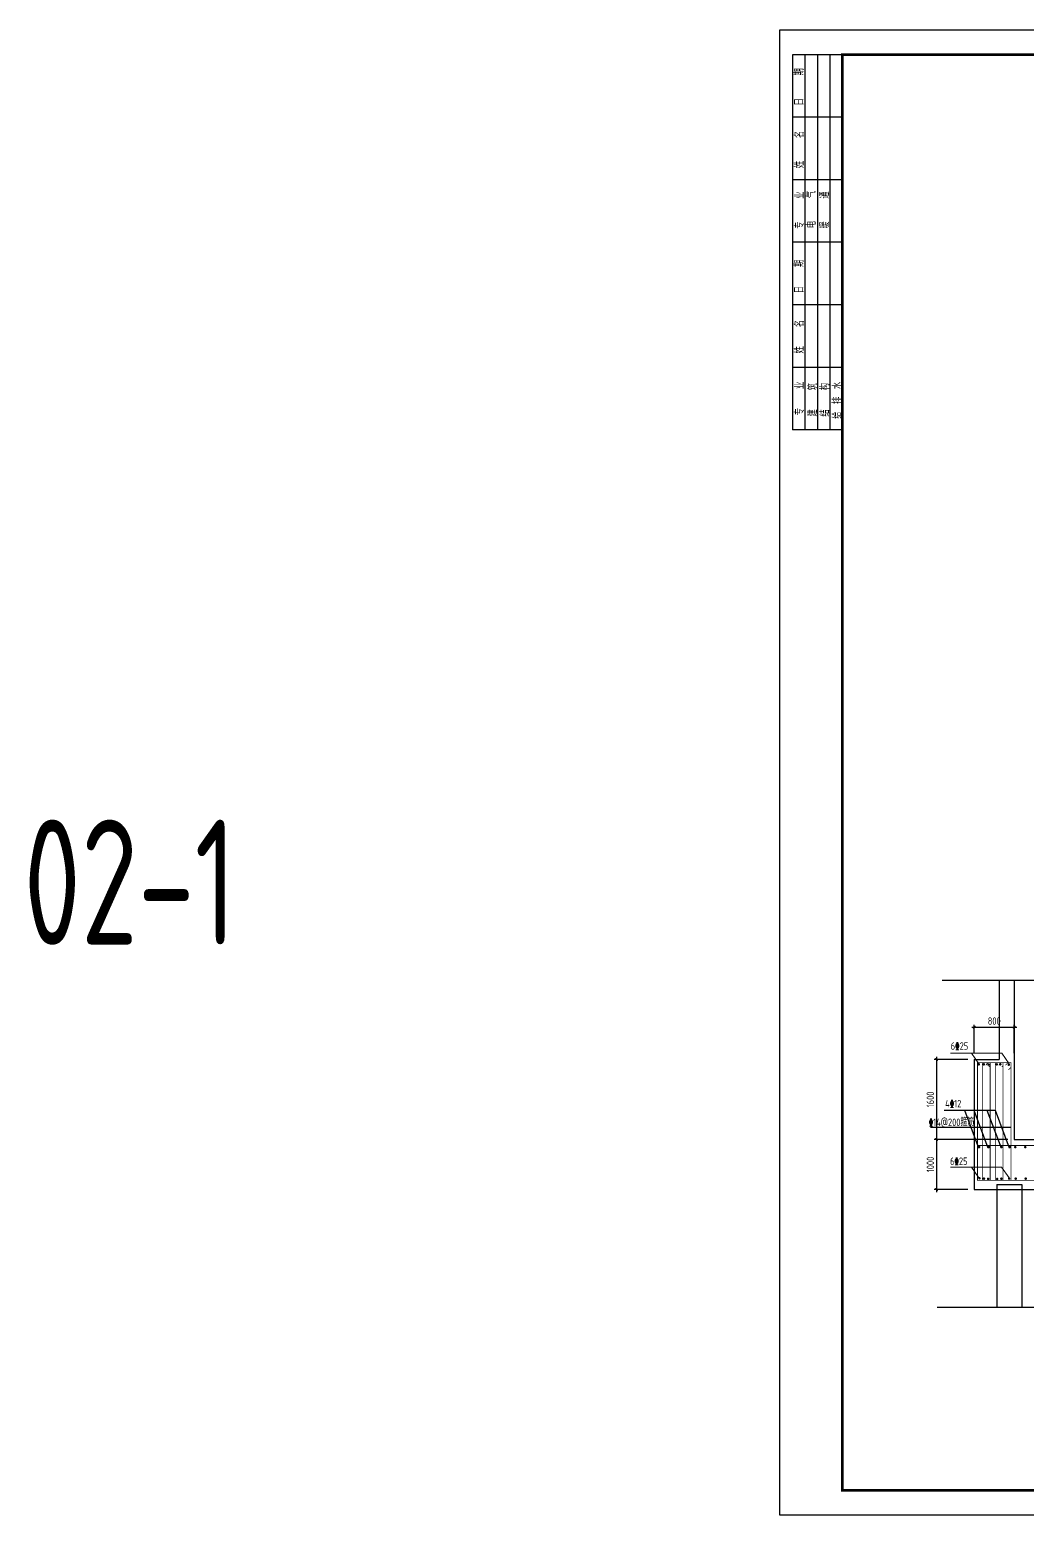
# Model space of a CAD drawing. Extents: x 627893 to 789462, y -407363 to 145317.
# Drawn here: x 627893 to 667804, y 85917 to 145317 of the extents above; entities that cross this region are included whole.
import ezdxf
from ezdxf.enums import TextEntityAlignment as Align

# ---------------------------------------------------------------- set-up
doc = ezdxf.new("R2010")
doc.units = 0
doc.header["$LTSCALE"] = 100
doc.layers.get('0').update_dxf_attribs({"linetype": 'CONTINUOUS'})
doc.layers.get('Defpoints').update_dxf_attribs({"linetype": 'CONTINUOUS'})
for name, color, linetype in [('DIM', 3, 'CONTINUOUS'), ('PUB_TITLE', 4, 'CONTINUOUS'), ('TEXT', 2, 'CONTINUOUS'), ('THIN', 7, 'CONTINUOUS')]:
    doc.layers.add(name, color=color, linetype=linetype)
doc.layers.add('REIN', color=6, linetype='CONTINUOUS', lineweight=18)
doc.styles.add('DX', font='tssdeng.shx', dxfattribs={"width": 0.7, "bigfont": 'tssdchn.shx'})
doc.styles.get("Standard").update_dxf_attribs({"font": 'tssdeng.shx', "width": 0.7, "bigfont": 'tssdchn.shx'})
doc.styles.add('TSSD_Dimension', font='Tssdeng.shx', dxfattribs={"width": 0.7, "bigfont": 'tssdchn.shx'})
doc.dimstyles.new('TSSD_50_100', dxfattribs={"dimtxt": 300, "dimasz": 100, "dimexe": 100, "dimexo": 250, "dimgap": 100, "dimtad": 1, "dimdec": 0, "dimlfac": 0.5, "dimzin": 0, "dimdsep": 46, "dimtxsty": 'TSSD_Dimension', "dimblk": 'ARCHTICK', "dimcen": 0, "dimdle": 100, "dimclrt": 7, "dimadec": 0, "dimazin": 0, "dimtfac": 1, "dimtdec": 0, "dimtix": 1, "dimtmove": 2, "dimatfit": 3, "dimfxl": 1, "dimtolj": 1, "dimtzin": 0, "dimarcsym": 0})

# ---------------------------------------------------------------- blocks, each defined once
blk = doc.blocks.new('_ArchTick')
at = {"color": 0, "linetype": 'ByBlock', "const_width": 0.4}
blk.add_lwpolyline([(-0.5, -0.5), (0.5, 0.5)], dxfattribs=at)
blk = doc.blocks.new('*D47')
at = {"layer": 'Defpoints', "color": 0}
for p in [(667281, 105428), (665681, 104143), (667281, 104143)]:
    blk.add_point(p, dxfattribs=at)
at = {"layer": 'DIM', "color": 0, "lineweight": -2}
for p, q in [((665581, 105428), (667381, 105428)), ((665681, 104393), (665681, 105528)), ((667281, 104393), (667281, 105528))]:
    blk.add_line(p, q, dxfattribs=at)
at = {"layer": 'DIM', "color": 0, "lineweight": -2, "xscale": 100, "yscale": 100, "zscale": 100, "rotation": 180}
blk.add_blockref('_ArchTick', (665681, 105428), dxfattribs=at)
at = {"layer": 'DIM', "color": 0, "lineweight": -2, "xscale": 100, "yscale": 100, "zscale": 100}
blk.add_blockref('_ArchTick', (667281, 105428), dxfattribs=at)
at = {"layer": 'DIM', "color": 7, "insert": (666481, 105678), "char_height": 300, "attachment_point": 5, "style": 'TSSD_Dimension'}
blk.add_mtext('\\A1;800', dxfattribs=at)
blk = doc.blocks.new('*D48')
at = {"layer": 'Defpoints', "color": 0}
for p in [(665681, 104143), (664175, 100943), (667281, 100943)]:
    blk.add_point(p, dxfattribs=at)
at = {"layer": 'DIM', "color": 0, "lineweight": -2}
for p, q in [((665431, 104143), (664075, 104143)), ((664175, 104243), (664175, 100843)), ((667031, 100943), (664075, 100943))]:
    blk.add_line(p, q, dxfattribs=at)
at = {"layer": 'DIM', "color": 0, "lineweight": -2, "xscale": 100, "yscale": 100, "zscale": 100}
for p, rotation in [((664175, 104143), 90), ((664175, 100943), 270)]:
    blk.add_blockref('_ArchTick', p, dxfattribs=dict(at, rotation=rotation))
at = {"layer": 'DIM', "color": 7, "insert": (663925, 102543), "char_height": 300, "attachment_point": 5, "rotation": 90, "style": 'TSSD_Dimension'}
blk.add_mtext('\\A1;1600', dxfattribs=at)
blk = doc.blocks.new('*D49')
at = {"layer": 'Defpoints', "color": 0}
for p in [(667281, 100943), (664175, 98943), (665681, 98943)]:
    blk.add_point(p, dxfattribs=at)
at = {"layer": 'DIM', "color": 0, "lineweight": -2}
for p, q in [((664175, 101043), (664175, 98843)), ((667031, 100943), (664075, 100943)), ((665431, 98943), (664075, 98943))]:
    blk.add_line(p, q, dxfattribs=at)
at = {"layer": 'DIM', "color": 0, "lineweight": -2, "xscale": 100, "yscale": 100, "zscale": 100}
for p, rotation in [((664175, 100943), 90), ((664175, 98943), 270)]:
    blk.add_blockref('_ArchTick', p, dxfattribs=dict(at, rotation=rotation))
at = {"layer": 'DIM', "color": 7, "insert": (663925, 99943), "char_height": 300, "attachment_point": 5, "rotation": 90, "style": 'TSSD_Dimension'}
blk.add_mtext('\\A1;1000', dxfattribs=at)
blk = doc.blocks.new('A1tk')
at = {"layer": 'PUB_TITLE'}
for p, q in [((-602185, -33842), (-602185, -48842)), ((-600185, -33842), (-602185, -33842)), ((-601685, -33842), (-601685, -48842)), ((-601185, -33842), (-601185, -48842)), ((-600685, -33842), (-600685, -48842)), ((-600185, -36342), (-602185, -36342)), ((-600185, -38842), (-602185, -38842)), ((-600185, -41342), (-602185, -41342)), ((-600185, -43842), (-602185, -43842)), ((-600185, -46342), (-602185, -46342)), ((-600185, -48842), (-602185, -48842))]:
    blk.add_line(p, q, dxfattribs=at)
blk.add_lwpolyline([(-602685, -92242), (-602685, -32842), (-518585, -32842), (-518585, -92242)], close=True, dxfattribs=at)
at = {"layer": 'PUB_TITLE', "const_width": 100}
blk.add_lwpolyline([(-600185, -91242), (-519585, -91242), (-519585, -33842), (-600185, -33842)], close=True, dxfattribs=at)
at = {"layer": 'PUB_TITLE', "style": 'DX', "width": 0.7}
for s, p in [('日      期', (-601937, -35126, 2200)), ('姓      名 ', (-601932, -37555)), ('专      业', (-601923, -40056)), ('电      气', (-601453, -40029, 2200)), ('暖      通', (-600919, -40052, 2200)), ('日     期', (-601937, -42711, 2200)), ('姓     名', (-601932, -45116)), ('专     业', (-601923, -47587)), ('建     筑', (-601402, -47640, 2200)), ('结     构', (-600911, -47640, 2200)), ('给  排  水', (-600414, -47660, 2200))]:
    blk.add_text(s, height=320, rotation=90, dxfattribs=at).set_placement(p, align=Align.MIDDLE)

msp = doc.modelspace()

# ---------------------------------------------------------------- linework, layer by layer
for p, q in [((666680.7, 107316.1), (666680.7, 104142.5)), ((667280.7, 107316.1), (667280.7, 100942.5)), ((665680.7, 104142.5), (666680.7, 104142.5)), ((665680.7, 104142.5), (665680.7, 98942.5)), ((663931.7, 101435.1), (667156.4, 101435.1)), ((667280.7, 100942.5), (671680.7, 100942.5)), ((665680.7, 98942.5), (682680.7, 98942.5)), ((666580.7, 99142.5), (666580.7, 94237)), ((666580.7, 99142.5), (667580.7, 99142.5)), ((667580.7, 99142.5), (667580.7, 94237))]:
    msp.add_line(p, q)
at = {"layer": 'REIN'}
for p, q in [((666779.1, 104400), (664728.3, 104400)), ((665865.9, 103973.7), (665567.5, 104400)), ((667077.5, 103973.7), (666779.1, 104400)), ((666777.2, 99831.7), (664726.4, 99831.7)), ((665864, 99405.5), (665565.6, 99831.7)), ((667075.6, 99405.5), (666777.2, 99831.7))]:
    msp.add_line(p, q, dxfattribs=at)
at = {"layer": 'REIN', "const_width": 30}
for points in [[(666927.3, 103908.6), (667031.3, 104012.5), (667156.4, 104012.5), (667156.4, 99311.9), (665810.7, 99311.9), (665810.7, 104012.5), (667156.4, 104012.5), (667156.4, 103828.8), (667047.5, 103719.8)], [(666145, 103908.6), (666214.9, 104012.5), (666317.8, 104012.5), (666317.8, 99311.9), (666008.4, 99311.9), (666008.4, 104012.5), (666317.8, 104012.5), (666317.8, 103898), (666265.9, 103846.1)], [(666662.3, 103908.6), (666732.2, 104012.5), (666835.1, 104012.5), (666835.1, 99311.9), (666525.7, 99311.9), (666525.7, 104012.5), (666835.1, 104012.5), (666835.1, 103898), (666783.2, 103846.1)], [(682468.6, 100703), (665816.5, 100703)], [(682468.6, 99311.9), (665816.5, 99311.9)]]:
    msp.add_lwpolyline(points, dxfattribs=at)
at = {"layer": 'REIN', "const_width": 50}
for points in [[(665840.9, 103948.7, 1), (665890.9, 103948.7, 1)], [(666037.8, 103947.2, 1), (666087.8, 103947.2, 1)], [(666223.6, 103937.4, 1), (666273.6, 103937.4, 1)], [(666559.4, 103945.8, 1), (666609.4, 103945.8, 1)], [(666697.8, 103950.2, 1), (666747.8, 103950.2, 1)], [(667038.2, 103931.8, 1), (667088.2, 103931.8, 1)], [(665901.5, 100638, 1), (665851.5, 100638, 1)], [(666288.4, 100638, 1), (666238.4, 100638, 1)], [(666791.9, 100638, 1), (666741.9, 100638, 1)], [(667128.3, 100638, 1), (667078.3, 100638, 1)], [(667348, 100638, 1), (667298, 100638, 1)], [(667748, 100638, 1), (667698, 100638, 1)], [(665866.2, 99392.5, 1), (665916.2, 99392.5, 1)], [(666044.2, 99377.7, 1), (666094.2, 99377.7, 1)], [(666212.7, 99367.7, 1), (666262.7, 99367.7, 1)], [(666572.2, 99362.6, 1), (666622.2, 99362.6, 1)], [(666740.3, 99374.5, 1), (666790.3, 99374.5, 1)], [(667050.6, 99380.5, 1), (667100.6, 99380.5, 1)], [(667365.7, 99376.9, 1), (667315.7, 99376.9, 1)], [(667765.7, 99376.9, 1), (667715.7, 99376.9, 1)]]:
    msp.add_lwpolyline(points, format="xyb", close=True, dxfattribs=at)
at = {"layer": 'THIN'}
for p, q in [((666530.6, 102095.8), (664479.9, 102095.8)), ((665864.8, 100598), (665302.1, 102095.8)), ((666243.4, 100598), (665680.7, 102095.8)), ((666765.3, 100598), (666202.6, 102095.8)), ((667093.3, 100598), (666530.6, 102095.8))]:
    msp.add_line(p, q, dxfattribs=at)
for points in [[(664392.7, 107316.1), (673345.4, 107316.1), (673485.4, 107756.1), (673725.4, 106876.1), (673865.4, 107316.1), (682818.1, 107316.1)], [(664198.5, 94237), (673902.3, 94237), (674042.3, 94677), (674282.3, 93797), (674422.3, 94237), (683932.5, 94176.8)]]:
    msp.add_lwpolyline(points, dxfattribs=at)

# ---------------------------------------------------------------- block references
msp.add_blockref('A1tk', (1260590.7, 178158.8))

# ---------------------------------------------------------------- texts
at = {"width": 0.7}
for s, p in [('6%%13225', (665089.7, 104680.3)), ('%%13214@200箍筋', (664767.4, 101629.1)), ('6%%13225', (665060.4, 100073.8))]:
    msp.add_text(s, height=300, dxfattribs=at).set_placement(p, align=Align.MIDDLE_CENTER)
at = {"layer": 'TEXT', "text_generation_flag": 6, "width": 0.7}
msp.add_text('02-1', height=5000, rotation=180, dxfattribs=at).set_placement((627654.5, 108732.2))
at = {"layer": 'THIN', "width": 0.7}
msp.add_text('4%%13212', height=300, dxfattribs=at).set_placement((664841.2, 102376.2), align=Align.MIDDLE_CENTER)

# ---------------------------------------------------------------- dimensions: what is measured, and where the dimension line sits
at = {"layer": 'DIM'}
dim = msp.add_linear_dim(base=(667280.7, 105427.9), p1=(665680.7, 104142.5), p2=(667280.7, 104142.5), dimstyle='TSSD_50_100', dxfattribs=at)
dim.commit()
dim.dimension.update_dxf_attribs({"geometry": '*D47', "text_midpoint": (666480.7, 105677.9)})
for base, p1, p2, picture, middle in [((664174.6, 100942.5), (665680.7, 104142.5), (667280.7, 100942.5), '*D48', (663924.6, 102542.5)), ((664174.6, 98942.5), (667280.7, 100942.5), (665680.7, 98942.5), '*D49', (663924.6, 99942.5))]:
    dim = msp.add_linear_dim(base=base, p1=p1, p2=p2, angle=90, dimstyle='TSSD_50_100', dxfattribs=at)
    dim.commit()
    dim.dimension.update_dxf_attribs({"geometry": picture, "text_midpoint": middle})

doc.saveas('drawing.dxf')
